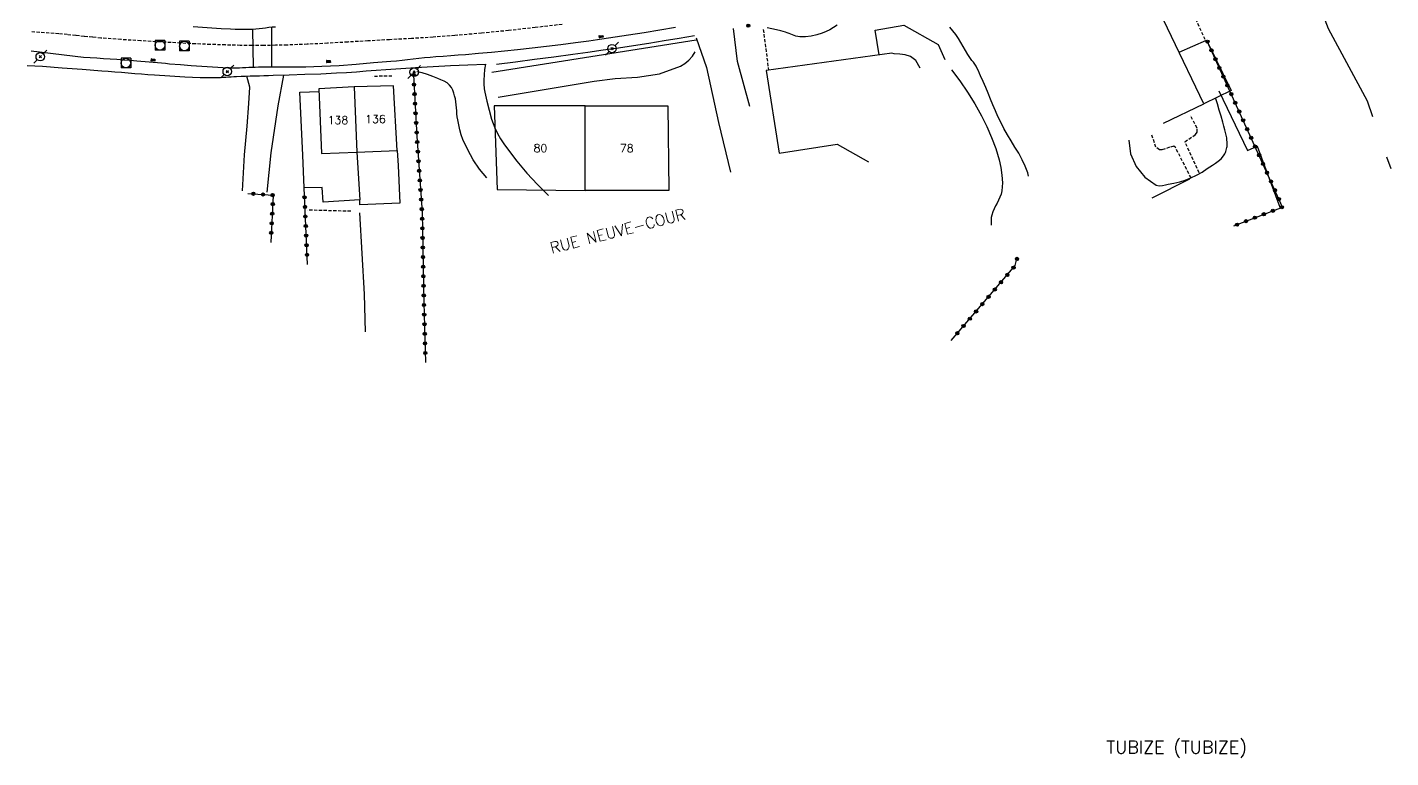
# Model space of a CAD drawing. Header units: millimetres. Extents: x 137000 to 138002, y 152999 to 154002.
# Drawn here: x 137776.6 to 137989.6, y 153734.4 to 153848.6 of the extents above; entities that cross this region are included whole.
import ezdxf
from ezdxf.enums import TextEntityAlignment as Align

# ---------------------------------------------------------------- set-up
doc = ezdxf.new("R2010")
doc.units = ezdxf.units.MM
doc.linetypes.add('DASHED', pattern=[0.75, 0.5, -0.25])
doc.layers.get('0').update_dxf_attribs({"linetype": 'CONTINUOUS'})
for name, color, linetype in [('W0001', 6, 'DASHED'), ('W0014', 7, 'CONTINUOUS'), ('W0017', 7, 'CONTINUOUS'), ('W0020', 2, 'CONTINUOUS'), ('W0071', 7, 'CONTINUOUS'), ('W0101', 7, 'CONTINUOUS'), ('W0104', 1, 'CONTINUOUS'), ('W0112', 1, 'DASHED'), ('W0211', 2, 'CONTINUOUS'), ('W0214', 2, 'CONTINUOUS'), ('W0323', 7, 'CONTINUOUS'), ('W0330', 7, 'CONTINUOUS'), ('W0401', 7, 'CONTINUOUS'), ('W0420', 7, 'CONTINUOUS'), ('W0473', 7, 'CONTINUOUS'), ('W0980', 7, 'CONTINUOUS'), ('W0989', 7, 'CONTINUOUS'), ('W0991', 7, 'CONTINUOUS'), ('W1102', 7, 'CONTINUOUS')]:
    doc.layers.add(name, color=color, linetype=linetype)
doc.styles.get("Standard").update_dxf_attribs({"font": 'romans.shx', "width": 0.85})

# ---------------------------------------------------------------- blocks, each defined once
blk = doc.blocks.new('T401')
for p, q in [((-0.3, 0.3), (0, 0.3)), ((-0.3, -0.25), (-0.3, 0.3)), ((-0.3, 0.15), (0, 0.15)), ((-0.3, 0), (0, 0)), ((0, 0.3), (0, -0.25)), ((-0.3, -0.15), (0, -0.15)), ((-0.3, -0.25), (-0.3, -0.3)), ((-0.3, -0.3), (0, -0.3)), ((0, -0.3), (0, -0.25))]:
    blk.add_line(p, q)
blk = doc.blocks.new('T420')
for p, q in [((0.75, 0.75), (-0.75, 0.75)), ((-0.75, 0.75), (-0.75, -0.75)), ((0.75, 0.75), (0.75, -0.75)), ((0.75, -0.75), (-0.75, -0.75))]:
    blk.add_line(p, q)
blk.add_ellipse((0, 0), major_axis=(-0.53, 0.53), ratio=1, start_param=3.926991, end_param=10.210176)
blk = doc.blocks.new('T473')
for p, q in [((-0.166667, 0.166667), (0.166667, -0.166667)), ((-0.166667, -0.166667), (0.166667, 0.166667)), ((0.500001, 0.500001), (1.000002, 1.000002)), ((-1.000002, -1.000002), (-0.500001, -0.500001))]:
    blk.add_line(p, q)
blk.add_ellipse((0, 0), major_axis=(0.471405, 0.471405), ratio=1, start_param=5.4977871438, end_param=11.780972451)
blk = doc.blocks.new('t323o')
at = {"color": 0, "linetype": 'Continuous'}
for radius in [0.25, 0.15]:
    blk.add_circle((0, 0), radius, dxfattribs=at)

msp = doc.modelspace()

# ---------------------------------------------------------------- linework, layer by layer
at = {"layer": 'W0001'}
msp.add_lwpolyline([(137860.14, 153849.03), (137855.95, 153848.53), (137851.77, 153848.07), (137847.57, 153847.65), (137843.38, 153847.29), (137839.99, 153847.03), (137836.6, 153846.82), (137833.2, 153846.64), (137829.81, 153846.45), (137826.65, 153846.27), (137823.5, 153846.08), (137820.34, 153845.92), (137817.18, 153845.8), (137815.35, 153845.76), (137813.52, 153845.74), (137811.69, 153845.73), (137809.87, 153845.75), (137807.54, 153845.81), (137805.21, 153845.89), (137802.88, 153845.99), (137800.55, 153846.11), (137797.44, 153846.28), (137794.33, 153846.46), (137791.22, 153846.66), (137788.11, 153846.9), (137786.79, 153847.02), (137785.48, 153847.15), (137784.16, 153847.29), (137782.85, 153847.43), (137781.53, 153847.57), (137777.31, 153847.85), (137777.31, 153847.85), (137777.31, 153847.85)], dxfattribs=at)
at = {"layer": 'W0014'}
for points in [[(137815.35, 153848.62), (137814.84, 153848.58), (137814.34, 153848.52), (137813.83, 153848.46), (137813.32, 153848.4), (137812.82, 153848.34), (137812.31, 153848.29), (137811.8, 153848.25), (137811.29, 153848.22), (137810.55, 153848.21), (137809.81, 153848.22), (137809.08, 153848.25), (137808.34, 153848.28), (137806.88, 153848.35), (137805.42, 153848.44), (137803.96, 153848.54), (137802.5, 153848.64)], [(137845.07, 153844.32), (137847.1, 153844.51), (137849.13, 153844.71), (137851.15, 153844.91), (137853.18, 153845.13), (137855.44, 153845.38), (137857.7, 153845.64), (137859.95, 153845.91), (137862.21, 153846.2), (137864.29, 153846.47), (137866.36, 153846.76), (137868.44, 153847.06), (137870.51, 153847.38), (137872.96, 153847.77), (137875.4, 153848.18), (137877.84, 153848.62)], [(137849.9, 153842.8), (137852.87, 153843.18), (137855.85, 153843.57), (137858.82, 153843.97), (137861.8, 153844.37), (137864.17, 153844.7), (137866.55, 153845.03), (137868.93, 153845.37), (137871.31, 153845.73), (137873.68, 153846.11), (137876.06, 153846.49), (137878.43, 153846.9), (137880.8, 153847.31)], [(137777.21, 153844.88), (137785.4, 153843.92), (137785.4, 153843.92), (137785.4, 153843.92), (137785.4, 153843.92), (137786.44, 153843.85), (137787.48, 153843.78), (137788.52, 153843.71), (137789.56, 153843.64), (137790.6, 153843.58), (137791.64, 153843.51), (137792.68, 153843.44), (137793.72, 153843.36), (137794.36, 153843.3), (137795, 153843.25), (137795.64, 153843.19), (137796.28, 153843.13), (137796.92, 153843.07), (137797.56, 153843), (137798.2, 153842.95), (137798.84, 153842.89), (137800.52, 153842.75), (137802.19, 153842.61), (137803.87, 153842.49), (137805.55, 153842.38), (137806.35, 153842.33), (137807.16, 153842.29), (137807.97, 153842.25), (137808.78, 153842.24), (137809.27, 153842.25), (137809.76, 153842.26), (137810.24, 153842.28), (137810.73, 153842.3), (137811.22, 153842.33), (137811.71, 153842.35), (137812.2, 153842.37), (137812.69, 153842.39), (137813.93, 153842.41), (137815.16, 153842.42), (137816.4, 153842.42), (137817.64, 153842.41), (137818.88, 153842.41), (137820.12, 153842.42), (137821.36, 153842.44), (137822.6, 153842.48), (137825.3, 153842.62), (137827.99, 153842.82), (137830.68, 153843.05), (137833.36, 153843.28), (137834.25, 153843.36), (137835.13, 153843.45), (137836.01, 153843.55), (137836.89, 153843.64), (137837.77, 153843.74), (137838.66, 153843.83), (137839.54, 153843.92), (137840.42, 153844), (137841.58, 153844.09), (137842.75, 153844.17), (137843.91, 153844.25), (137845.07, 153844.32)], [(137776.6, 153842.63), (137778.99, 153842.48), (137782.07, 153842.26), (137785.15, 153842.03), (137788.23, 153841.79), (137789.26, 153841.71), (137790.29, 153841.63), (137791.32, 153841.54), (137792.36, 153841.45), (137793.39, 153841.37), (137794.42, 153841.28), (137795.45, 153841.21), (137796.49, 153841.14), (137798.86, 153840.99), (137801.22, 153840.85), (137803.6, 153840.75), (137805.97, 153840.71), (137806.39, 153840.72), (137806.8, 153840.74), (137807.21, 153840.76), (137807.63, 153840.79), (137808.04, 153840.82), (137808.45, 153840.85), (137808.86, 153840.87), (137809.28, 153840.89), (137809.99, 153840.92), (137810.71, 153840.95), (137811.42, 153840.97), (137812.14, 153840.99), (137812.86, 153841), (137813.57, 153841.02), (137814.29, 153841.04), (137815.01, 153841.07), (137817.48, 153841.15), (137819.96, 153841.23), (137822.43, 153841.32), (137824.91, 153841.44), (137826.45, 153841.53), (137828, 153841.64), (137829.54, 153841.75), (137831.08, 153841.87), (137832.63, 153841.99), (137834.17, 153842.1), (137835.72, 153842.21), (137837.26, 153842.3), (137839.98, 153842.45), (137842.7, 153842.59), (137845.43, 153842.7), (137848.15, 153842.8)]]:
    msp.add_lwpolyline(points, dxfattribs=at)
at = {"layer": 'W0017'}
for points in [[(137889.44, 153836.21), (137887.51, 153843.23), (137886.9, 153848.39)], [(137881.08, 153846.94), (137882.67, 153842.3), (137884.58, 153833.7), (137886.43, 153825.95)], [(137810.2, 153823.04), (137810.52, 153828.63), (137810.92, 153833.12), (137811.21, 153836.66), (137811.35, 153839.23), (137810.91, 153840.94)], [(137816.62, 153841.12), (137815.73, 153836.28), (137814.64, 153828.97), (137814.01, 153822.82)], [(137962.73, 153838.65), (137967.19, 153829.3), (137968.72, 153829.99), (137972.23, 153820.49)], [(137952.29, 153821.91), (137952.29, 153821.91), (137958.18, 153824.92)]]:
    msp.add_lwpolyline(points, dxfattribs=at)
at = {"layer": 'W0020'}
for points in [[(137814.82, 153842.41), (137814.79, 153848.58)], [(137811.77, 153848.24), (137811.86, 153842.36)]]:
    msp.add_lwpolyline(points, dxfattribs=at)
at = {"layer": 'W0071'}
for points in [[(137848.15, 153842.8), (137848.03, 153841.97), (137847.95, 153841.14), (137847.91, 153840.3), (137847.92, 153839.46), (137847.94, 153839.2), (137847.98, 153838.95), (137848.02, 153838.69), (137848.07, 153838.44), (137848.38, 153837.03), (137848.72, 153835.62), (137849.13, 153834.23), (137849.64, 153832.87), (137850.06, 153832), (137850.54, 153831.17), (137851.06, 153830.37), (137851.61, 153829.58), (137853.08, 153827.66), (137854.64, 153825.8), (137856.28, 153824.01), (137858, 153822.3)], [(137848.36, 153825.03), (137847.26, 153826.42), (137846.27, 153827.88), (137845.4, 153829.42), (137844.64, 153831.02), (137844.37, 153831.78), (137844.16, 153832.55), (137844, 153833.34), (137843.84, 153834.12), (137843.77, 153834.59), (137843.71, 153835.05), (137843.67, 153835.52), (137843.64, 153835.99), (137843.6, 153836.46), (137843.54, 153836.92), (137843.46, 153837.39), (137843.35, 153837.85), (137843.22, 153838.29), (137843.06, 153838.73), (137842.85, 153839.15), (137842.57, 153839.53), (137842.16, 153839.89), (137841.69, 153840.16), (137841.2, 153840.38), (137840.71, 153840.58), (137839.92, 153840.91), (137839.11, 153841.19), (137838.28, 153841.44), (137837.45, 153841.64)]]:
    msp.add_lwpolyline(points, dxfattribs=at)
at = {"layer": 'W0101'}
for points in [[(137954.07, 153833.59), (137960.37, 153836.59), (137950.29, 153857.73)], [(137916.07, 153842.17), (137915.38, 153843.39), (137914.53, 153844.02), (137913.72, 153844.29), (137912.9, 153844.39), (137912.02, 153844.43), (137911.62, 153844.54), (137892, 153841.81), (137894.02, 153828.89), (137903.1, 153830.33), (137908.02, 153827.53), (137908.02, 153827.53), (137908.02, 153827.53)], [(137827.66, 153839.25), (137827.66, 153839.28), (137822.15, 153838.98), (137822.58, 153828.87), (137828.08, 153829.04)], [(137833.82, 153839.44), (137827.66, 153839.25)], [(137828.08, 153829.04), (137834.39, 153829.34), (137833.82, 153839.44)], [(137863.74, 153836.31), (137849.52, 153836.31)], [(137849.52, 153836.31), (137850.01, 153823.23), (137863.74, 153823.07)], [(137863.74, 153836.31), (137876.66, 153836.31), (137876.82, 153823.07), (137863.74, 153823.07)]]:
    msp.add_lwpolyline(points, dxfattribs=at)
at = {"layer": 'W0104'}
for points in [[(137909.64, 153844.26), (137909.05, 153848.14), (137913.49, 153848.92), (137918.89, 153845.87), (137919.92, 153843.52), (137919.92, 153843.52)], [(137956.51, 153844.69), (137960.8, 153846.57), (137964.64, 153838.7), (137960.37, 153836.59)], [(137834.39, 153829.34), (137834.51, 153826.96), (137834.81, 153821.08), (137828.53, 153820.82), (137828.54, 153821.6), (137822.83, 153821.24), (137822.68, 153823.53), (137819.85, 153823.47), (137819.65, 153828.57), (137819.16, 153838.44), (137822.17, 153838.54)], [(137828.08, 153829.04), (137828.54, 153821.6)]]:
    msp.add_lwpolyline(points, dxfattribs=at)
at = {"layer": 'W0112'}
for points in [[(137951.82, 153865.54), (137960.58, 153846.57)], [(137891.56, 153848.22), (137892.37, 153841.9)], [(137833.56, 153840.95), (137830.56, 153840.9)], [(137957.4, 153830.69), (137959.06, 153831.8), (137959.35, 153832.2), (137959.32, 153832.82), (137958.26, 153834.81)], [(137953.8, 153829.41), (137953.47, 153829.45), (137952.9, 153829.83), (137952.21, 153831.92)], [(137958.38, 153825.03), (137955.93, 153829.81), (137955.67, 153830), (137955.02, 153829.82), (137953.8, 153829.41)], [(137959.62, 153825.83), (137957.4, 153830.69)], [(137827.14, 153819.83), (137820.38, 153820)]]:
    msp.add_lwpolyline(points, dxfattribs=at)
at = {"layer": 'W0211'}
for points in [[(137903.12, 153848.91), (137902.55, 153848.55), (137901.97, 153848.2), (137901.37, 153847.9), (137900.74, 153847.65), (137899.9, 153847.39), (137899.03, 153847.19), (137898.15, 153847.08), (137897.25, 153847.08), (137896.96, 153847.12), (137896.67, 153847.19), (137896.39, 153847.28), (137896.11, 153847.39), (137895.84, 153847.5), (137895.58, 153847.61), (137895.3, 153847.71), (137895.02, 153847.8), (137894.32, 153848), (137893.61, 153848.17), (137892.9, 153848.34), (137892.18, 153848.49)], [(137933, 153825.33), (137932.86, 153825.81), (137932.46, 153826.87), (137931.98, 153827.89), (137931.45, 153828.89), (137930.87, 153829.86), (137930.29, 153830.81), (137929.71, 153831.77), (137929.15, 153832.74), (137928.64, 153833.74), (137928.22, 153834.63), (137927.82, 153835.54), (137927.43, 153836.44), (137927.06, 153837.35), (137926.68, 153838.27), (137926.3, 153839.18), (137925.91, 153840.08), (137925.51, 153840.99), (137925.34, 153841.37), (137925.17, 153841.76), (137924.99, 153842.14), (137924.79, 153842.52), (137924.69, 153842.67), (137924.59, 153842.82), (137924.48, 153842.97), (137924.37, 153843.12), (137924.26, 153843.26), (137924.15, 153843.41), (137924.04, 153843.55), (137923.94, 153843.7), (137923.53, 153844.31), (137923.15, 153844.94), (137922.78, 153845.57), (137922.42, 153846.2), (137922.03, 153846.83), (137921.63, 153847.45), (137921.19, 153848.04), (137920.71, 153848.61)], [(137881.08, 153846.58), (137849.15, 153841.53)], [(137948.64, 153830.92), (137948.93, 153828.78), (137949.79, 153826.81), (137951.15, 153825.15), (137952.92, 153823.92), (137953.41, 153823.79), (137953.91, 153823.83), (137954.37, 153823.96), (137954.8, 153824.06), (137955.7, 153824.24), (137956.6, 153824.45), (137957.48, 153824.71), (137958.34, 153825.04), (137959.23, 153825.47), (137960.09, 153825.96), (137960.91, 153826.49), (137961.72, 153827.05), (137962.17, 153827.36), (137962.63, 153827.68), (137963.06, 153828.04), (137963.43, 153828.47), (137963.54, 153828.64), (137963.64, 153828.82), (137963.73, 153829), (137963.8, 153829.19), (137963.87, 153829.38), (137963.92, 153829.57), (137963.96, 153829.77), (137964, 153829.97), (137964.03, 153830.31), (137964.02, 153830.65), (137963.99, 153830.99), (137963.95, 153831.32), (137963.83, 153831.93), (137963.67, 153832.54), (137963.49, 153833.13), (137963.32, 153833.73), (137963.06, 153834.68), (137962.78, 153835.64), (137962.5, 153836.59), (137962.21, 153837.54)]]:
    msp.add_lwpolyline(points, dxfattribs=at)
at = {"layer": 'W0214'}
for points in [[(137850.14, 153837.65), (137853.89, 153838.28), (137857.64, 153838.91), (137861.39, 153839.54), (137865.14, 153840.18), (137868.45, 153840.56), (137871.89, 153840.79), (137875.35, 153841.3), (137878.62, 153842.48), (137879.32, 153842.9), (137879.95, 153843.43), (137880.5, 153844.04), (137880.94, 153844.73)], [(137920.98, 153841.93), (137922.27, 153840.22), (137923.48, 153838.44), (137924.6, 153836.6), (137925.63, 153834.72), (137926.46, 153833.07), (137927.22, 153831.38), (137927.88, 153829.65), (137928.39, 153827.86), (137928.65, 153826.68), (137928.83, 153825.48), (137928.91, 153824.25), (137928.81, 153823.03), (137928.7, 153822.52), (137928.52, 153822.03), (137928.31, 153821.56), (137928.07, 153821.11), (137927.83, 153820.66), (137927.6, 153820.2), (137927.4, 153819.72), (137927.26, 153819.23), (137927.18, 153818.84), (137927.14, 153818.44), (137927.13, 153818.04), (137927.15, 153817.65)]]:
    msp.add_lwpolyline(points, dxfattribs=at)
at = {"layer": 'W0323'}
for points in [[(137965.06, 153817.54), (137972.66, 153820.49), (137960.89, 153846.42)], [(137836.93, 153841.15), (137837.45, 153831.56), (137838.26, 153819.61), (137838.55, 153805.55), (137838.81, 153796.18)], [(137820.35, 153811.52), (137819.85, 153823.47)], [(137811.07, 153822.62), (137815.02, 153822.34), (137814.62, 153814.96)], [(137920.89, 153799.63), (137926.75, 153806.45), (137930.92, 153811.33), (137931.24, 153812.6)]]:
    msp.add_lwpolyline(points, dxfattribs=at)
at = {"layer": 'W0330'}
for points in [[(137967.87, 153873.73), (137971.43, 153865.85), (137977.49, 153854.36), (137979.81, 153848.38), (137985.89, 153837.07), (137986.73, 153834.65)], [(137988.92, 153828.36), (137989.56, 153826.52)], [(137828.48, 153819.57), (137829.24, 153806.87), (137829.4, 153800.98)]]:
    msp.add_lwpolyline(points, dxfattribs=at)
at = {"layer": 'W1102'}
for points in [[(137827.66, 153839.25), (137828.08, 153829.04)], [(137863.74, 153823.07), (137863.74, 153836.31)]]:
    msp.add_lwpolyline(points, dxfattribs=at)

# ---------------------------------------------------------------- block references
at = {"layer": 'W0323'}
for p, rotation in [((137889.22, 153848.83), 187.6549600968197), ((137960.94, 153846.33), 114.413149795136), ((137961.56, 153844.97), 114.413149795136), ((137962.18, 153843.6), 114.413149795136), ((137962.8, 153842.23), 114.413149795136), ((137836.93, 153841.13), 273.0974387682932), ((137837.01, 153839.63), 273.0974387682932), ((137963.42, 153840.87), 114.413149795136), ((137964.04, 153839.5), 114.413149795136), ((137837.09, 153838.14), 273.0974387682932), ((137964.66, 153838.14), 114.413149795136), ((137837.17, 153836.64), 273.0974387682932), ((137965.28, 153836.77), 114.413149795136), ((137965.9, 153835.41), 114.413149795136), ((137837.25, 153835.14), 273.0974387682932), ((137837.34, 153833.64), 273.0974387682932), ((137966.52, 153834.04), 114.413149795136), ((137837.42, 153832.14), 273.0974387682932), ((137967.14, 153832.67), 114.413149795136), ((137967.76, 153831.31), 114.413149795136), ((137837.51, 153830.65), 273.8786863294881), ((137837.61, 153829.15), 273.8786863294881), ((137968.38, 153829.94), 114.413149795136), ((137837.71, 153827.65), 273.8786863294881), ((137969, 153828.58), 114.413149795136), ((137969.62, 153827.21), 114.413149795136), ((137837.81, 153826.16), 273.8786863294881), ((137837.92, 153824.66), 273.8786863294881), ((137970.24, 153825.84), 114.413149795136), ((137811.91, 153822.56), 355.839044323787), ((137813.41, 153822.45), 355.839044323787), ((137838.02, 153823.16), 273.8786863294881), ((137970.86, 153824.48), 114.413149795136), ((137971.48, 153823.11), 114.413149795136), ((137814.91, 153822.35), 355.839044323787), ((137814.94, 153820.95), 266.9195549594466), ((137819.91, 153822.01), 92.38800136355921), ((137819.97, 153820.51), 92.38800136355921), ((137838.12, 153821.67), 273.8786863294881), ((137972.1, 153821.75), 114.413149795136), ((137972.55, 153820.45), 21.21414147935391), ((137814.86, 153819.45), 266.9195549594466), ((137820.04, 153819.01), 92.38800136355921), ((137838.22, 153820.17), 273.8786863294881), ((137838.28, 153818.67), 271.2021464396819), ((137966.95, 153818.28), 21.21414147935391), ((137968.35, 153818.82), 21.21414147935391), ((137969.75, 153819.36), 21.21414147935391), ((137971.15, 153819.91), 21.21414147935391), ((137814.7, 153816.46), 266.9195549594466), ((137814.78, 153817.95), 266.9195549594466), ((137820.1, 153817.52), 92.38800136355921), ((137838.31, 153817.17), 271.2021464396819), ((137965.56, 153817.74), 21.21414147935391), ((137820.16, 153816.02), 92.38800136355921), ((137820.22, 153814.52), 92.38800136355921), ((137838.34, 153815.67), 271.2021464396819), ((137838.37, 153814.17), 271.2021464396819), ((137820.29, 153813.02), 92.38800136355921), ((137838.4, 153812.67), 271.2021464396819), ((137931.19, 153812.38), 75.7526455512394), ((137838.44, 153811.17), 271.2021464396819), ((137838.47, 153809.68), 271.2021464396819), ((137929.68, 153809.88), 49.46932023220435), ((137930.65, 153811.02), 49.46932023220435), ((137838.5, 153808.18), 271.2021464396819), ((137927.73, 153807.6), 49.46932023220435), ((137928.7, 153808.74), 49.46932023220435), ((137838.53, 153806.68), 271.2021464396819), ((137925.78, 153805.32), 49.31569695527031), ((137926.75, 153806.46), 49.46932023220435), ((137838.56, 153805.18), 271.5563584361853), ((137838.6, 153803.68), 271.5563584361853), ((137924.8, 153804.18), 49.31569695527031), ((137838.64, 153802.18), 271.5563584361853), ((137922.84, 153801.91), 49.31569695527031), ((137923.82, 153803.04), 49.31569695527031), ((137838.69, 153800.68), 271.5563584361853), ((137838.73, 153799.18), 271.5563584361853), ((137921.87, 153800.77), 49.31569695527031), ((137838.77, 153797.68), 271.5563584361853)]:
    msp.add_blockref('t323o', p, dxfattribs=dict(at, rotation=rotation))
at = {"layer": 'W0401'}
for p, rotation in [((137866.23, 153846.97), 278.0037224479695), ((137796.22, 153843.3), 264.5038057421151), ((137823.65, 153843.08), 272.9595731044017)]:
    msp.add_blockref('T401', p, dxfattribs=dict(at, rotation=rotation))
at = {"layer": 'W0420'}
for p in [(137797.32, 153845.76), (137801.15, 153845.65), (137792, 153842.98)]:
    msp.add_blockref('T420', p, dxfattribs=at)
at = {"layer": 'W0473'}
for p in [(137867.93, 153845.24), (137778.63, 153843.98), (137807.84, 153841.68), (137837.04, 153841.58)]:
    msp.add_blockref('T473', p, dxfattribs=at)

# ---------------------------------------------------------------- texts
at = {"layer": 'W0980'}
msp.add_text('TUBIZE (TUBIZE)', height=2, dxfattribs=at).set_placement((137956.12, 153735.96), align=Align.MIDDLE)
at = {"layer": 'W0989'}
msp.add_text('RUE NEUVE-COUR   ', height=1.75, rotation=14.4196, dxfattribs=at).set_placement((137858.51, 153813.19))
at = {"layer": 'W0991'}
for s, p in [('138', (137825.12, 153834.08)), ('136', (137830.99, 153834.24)), ('80', (137856.76, 153829.69)), ('78', (137870.24, 153829.69))]:
    msp.add_text(s, height=1.25, dxfattribs=at).set_placement(p, align=Align.MIDDLE_CENTER)

doc.saveas('drawing.dxf')
